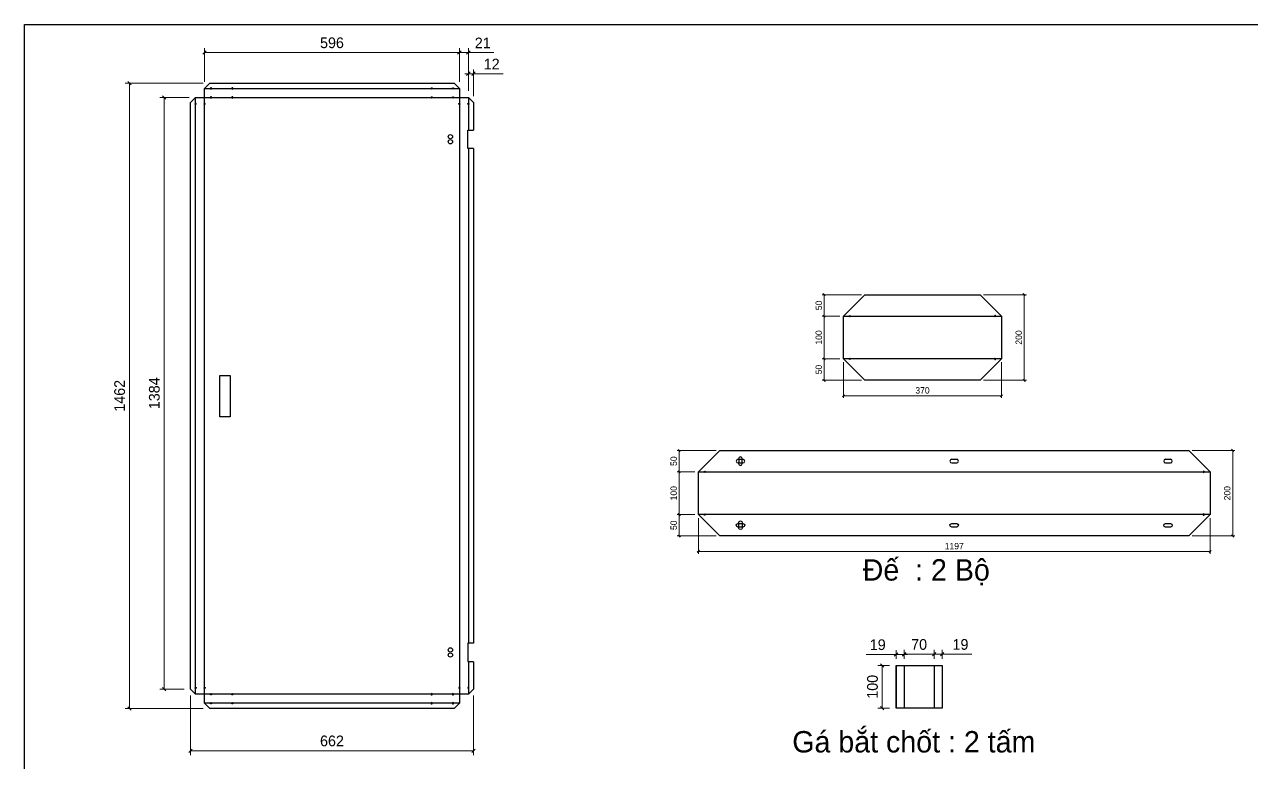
# Model space of a CAD drawing. Header units: millimetres. Extents: x 0 to 4455, y 0 to 3150.
# Drawn here: x 0 to 2870, y 1425 to 3150 of the extents above; entities that cross this region are included whole.
import ezdxf
from ezdxf.enums import TextEntityAlignment as Align

# ---------------------------------------------------------------- set-up
doc = ezdxf.new("R2010")
doc.units = ezdxf.units.MM
doc.layers.add('CNC', color=7, linetype='Continuous')
doc.layers.add('DIM', color=253, linetype='Continuous')
doc.styles.add('Tahoma (Input Text)', font='tahoma.ttf')
doc.dimstyles.new('Dim-15', dxfattribs={"dimtxt": 15, "dimasz": 5, "dimexe": 5, "dimexo": 8, "dimgap": 5, "dimtad": 1, "dimdec": 0, "dimtxsty": 'Standard', "dimblk": 'OBLIQUE', "dimcen": 10, "dimclrd": 5, "dimclre": 5, "dimclrt": 3, "dimazin": 3, "dimtfac": 1, "dimtdec": 0, "dimtmove": 0, "dimatfit": 3, "dimldrblk": 'OBLIQUE', "dimlwd": 9, "dimlwe": 9})
doc.dimstyles.new('Dim-25', dxfattribs={"dimtxt": 25, "dimasz": 8, "dimexe": 10, "dimexo": 15, "dimgap": 10, "dimtad": 1, "dimdec": 0, "dimtxsty": 'Standard', "dimblk": 'OBLIQUE', "dimcen": 10, "dimclrd": 5, "dimclre": 5, "dimclrt": 3, "dimazin": 3, "dimtfac": 1, "dimtdec": 0, "dimtmove": 0, "dimatfit": 3, "dimldrblk": 'OBLIQUE', "dimlwd": 9, "dimlwe": 9})

# ---------------------------------------------------------------- blocks, each defined once
blk = doc.blocks.new('f3daunguoc')
at = {"layer": 'CNC', "color": 2, "lineweight": -3}
blk.add_circle((0, 0), 1.5, dxfattribs=at)
blk = doc.blocks.new('*D3')
at = {"color": 0, "linetype": 'ByBlock', "lineweight": -2}
for p, q in [((392.1, 1456.1), (384.1, 1448.1)), ((1046.1, 1448.1), (1054.1, 1456.1))]:
    blk.add_line(p, q, dxfattribs=at)
at = {"layer": 'Defpoints', "color": 0, "transparency": 16777216}
for p in [(388.1, 1596.1), (1050.1, 1596.1), (388.1, 1452.1)]:
    blk.add_point(p, dxfattribs=at)
at = {"layer": 'DIM', "color": 5, "lineweight": 9, "transparency": 16777216}
for p, q in [((388.1, 1581.1), (388.1, 1442.1)), ((1050.1, 1581.1), (1050.1, 1442.1)), ((1050.1, 1452.1), (388.1, 1452.1))]:
    blk.add_line(p, q, dxfattribs=at)
at = {"layer": 'DIM', "color": 3, "transparency": 16777216, "insert": (719.1, 1474.9), "char_height": 25, "attachment_point": 5}
blk.add_mtext('662', dxfattribs=at)
blk = doc.blocks.new('_Oblique')
at = {"color": 0, "linetype": 'ByBlock', "lineweight": -2}
blk.add_line((-0.5, -0.5), (0.5, 0.5), dxfattribs=at)
blk = doc.blocks.new('*D4')
at = {"color": 0, "linetype": 'ByBlock', "lineweight": -2}
for p, q in [((1034.1, 3031.1), (1042.1, 3039.1)), ((1054.1, 3039.1), (1046.1, 3031.1))]:
    blk.add_line(p, q, dxfattribs=at)
at = {"layer": 'Defpoints', "color": 0, "transparency": 16777216}
for p in [(1050.1, 3035.1), (1038.1, 2979.7), (1050.1, 2967.7)]:
    blk.add_point(p, dxfattribs=at)
at = {"layer": 'DIM', "color": 5, "lineweight": 9, "transparency": 16777216}
for p, q in [((1038.1, 2994.7), (1038.1, 3045.1)), ((1050.1, 2982.7), (1050.1, 3045.1)), ((1038.1, 3035.1), (1030.1, 3035.1)), ((1038.1, 3035.1), (1050.1, 3035.1)), ((1050.1, 3035.1), (1119.3, 3035.1))]:
    blk.add_line(p, q, dxfattribs=at)
at = {"layer": 'DIM', "color": 3, "transparency": 16777216, "insert": (1092.7, 3057.6), "char_height": 25, "attachment_point": 5}
blk.add_mtext('12', dxfattribs=at)
blk = doc.blocks.new('*D5')
at = {"color": 0, "linetype": 'ByBlock', "lineweight": -2}
for p, q in [((425.1, 3088.4), (417.1, 3080.4)), ((1013.1, 3080.4), (1021.1, 3088.4))]:
    blk.add_line(p, q, dxfattribs=at)
at = {"layer": 'Defpoints', "color": 0, "transparency": 16777216}
for p in [(421.1, 3084.4), (421.1, 3000.7), (1017.1, 3000.7)]:
    blk.add_point(p, dxfattribs=at)
at = {"layer": 'DIM', "color": 5, "lineweight": 9, "transparency": 16777216}
for p, q in [((421.1, 3015.7), (421.1, 3094.4)), ((1017.1, 3084.4), (421.1, 3084.4)), ((1017.1, 3015.7), (1017.1, 3094.4))]:
    blk.add_line(p, q, dxfattribs=at)
at = {"layer": 'DIM', "color": 3, "transparency": 16777216, "insert": (719.1, 3107.2), "char_height": 25, "attachment_point": 5}
blk.add_mtext('596', dxfattribs=at)
blk = doc.blocks.new('*D6')
at = {"color": 0, "linetype": 'ByBlock', "lineweight": -2}
for p, q in [((249.3, 3008.7), (241.3, 3016.7)), ((241.3, 1555.1), (249.3, 1547.1))]:
    blk.add_line(p, q, dxfattribs=at)
at = {"layer": 'Defpoints', "color": 0, "transparency": 16777216}
for p in [(433.1, 3012.7), (245.3, 1551.1), (433.1, 1551.1)]:
    blk.add_point(p, dxfattribs=at)
at = {"layer": 'DIM', "color": 5, "lineweight": 9, "transparency": 16777216}
for p, q in [((418.1, 3012.7), (235.3, 3012.7)), ((245.3, 3012.7), (245.3, 1551.1)), ((418.1, 1551.1), (235.3, 1551.1))]:
    blk.add_line(p, q, dxfattribs=at)
at = {"layer": 'DIM', "color": 3, "transparency": 16777216, "insert": (222.5, 2281.9), "char_height": 25, "attachment_point": 5, "rotation": 90}
blk.add_mtext('1462', dxfattribs=at)
blk = doc.blocks.new('*D7')
at = {"color": 0, "linetype": 'ByBlock', "lineweight": -2}
for p, q in [((330.5, 2975.7), (322.5, 2983.7)), ((322.5, 1600.1), (330.5, 1592.1))]:
    blk.add_line(p, q, dxfattribs=at)
at = {"layer": 'Defpoints', "color": 0, "transparency": 16777216}
for p in [(326.5, 2979.7), (400.1, 2979.7), (388.1, 1596.1)]:
    blk.add_point(p, dxfattribs=at)
at = {"layer": 'DIM', "color": 5, "lineweight": 9, "transparency": 16777216}
for p, q in [((385.1, 2979.7), (316.5, 2979.7)), ((326.5, 1596.1), (326.5, 2979.7)), ((373.1, 1596.1), (316.5, 1596.1))]:
    blk.add_line(p, q, dxfattribs=at)
at = {"layer": 'DIM', "color": 3, "transparency": 16777216, "insert": (303.7, 2287.9), "char_height": 25, "attachment_point": 5, "rotation": 90}
blk.add_mtext('1384', dxfattribs=at)
blk = doc.blocks.new('khungtenAsean2')
at = {"color": 7}
blk.add_lwpolyline([(0, 0), (2970, 0), (2970, -2100), (0, -2100)], close=True, dxfattribs=at)
at = {"color": 1, "style": 'Tahoma (Input Text)', "flags": 8}
for tag, p in [('#01', (137.1, -2021.3)), ('#03', (506.6, -2019.3)), ('#05', (1106.6, -2021.3)), ('#07', (1834.7, -2021.3)), ('#09', (2146.7, -2021.3)), ('#02', (98.5, -2081.3)), ('#04', (486.1, -2081.3)), ('#06', (1065.3, -2081.3)), ('#08', (1817.4, -2081.3)), ('#10', (2146.7, -2081.3))]:
    blk.add_attdef(tag, p, '', height=25, dxfattribs=at)
blk.add_attdef('#11', text='', height=25, dxfattribs=at).set_placement((2915, -2067.3), align=Align.CENTER)
blk = doc.blocks.new('*D8')
at = {"color": 0, "linetype": 'ByBlock', "lineweight": -2}
for p, q in [((1021.1, 3088.4), (1013.1, 3080.4)), ((1034.1, 3080.4), (1042.1, 3088.4))]:
    blk.add_line(p, q, dxfattribs=at)
at = {"layer": 'Defpoints', "color": 0, "ltscale": 3, "transparency": 16777216}
for p in [(1038.1, 3084.4), (1017.1, 3000.7), (1038.1, 2979.7)]:
    blk.add_point(p, dxfattribs=at)
at = {"layer": 'DIM', "color": 5, "lineweight": 9, "ltscale": 3, "transparency": 16777216}
for p, q in [((1017.1, 3015.7), (1017.1, 3094.4)), ((1017.1, 3084.4), (1038.1, 3084.4)), ((1038.1, 2994.7), (1038.1, 3094.4)), ((1038.1, 3084.4), (1097.5, 3084.4))]:
    blk.add_line(p, q, dxfattribs=at)
at = {"layer": 'DIM', "color": 3, "ltscale": 3, "transparency": 16777216, "insert": (1071.8, 3107), "char_height": 25, "attachment_point": 5}
blk.add_mtext('21', dxfattribs=at)
blk = doc.blocks.new('*D19')
at = {"color": 0, "linetype": 'ByBlock', "lineweight": -2}
for p, q in [((2123.5, 1673.7), (2131.5, 1681.7)), ((2150.5, 1681.7), (2142.5, 1673.7))]:
    blk.add_line(p, q, dxfattribs=at)
at = {"layer": 'Defpoints', "color": 0, "ltscale": 3, "transparency": 16777216}
for p in [(2146.5, 1677.7), (2127.5, 1651.6), (2146.5, 1651.6)]:
    blk.add_point(p, dxfattribs=at)
at = {"layer": 'DIM', "color": 5, "lineweight": 9, "ltscale": 3, "transparency": 16777216}
for p, q in [((2127.5, 1677.7), (2119.5, 1677.7)), ((2127.5, 1666.6), (2127.5, 1687.7)), ((2127.5, 1677.7), (2146.5, 1677.7)), ((2146.5, 1666.6), (2146.5, 1687.7)), ((2146.5, 1677.7), (2216, 1677.7))]:
    blk.add_line(p, q, dxfattribs=at)
at = {"layer": 'DIM', "color": 3, "ltscale": 3, "transparency": 16777216, "insert": (2189.2, 1700.5), "char_height": 25, "attachment_point": 5}
blk.add_mtext('19', dxfattribs=at)
blk = doc.blocks.new('*D20')
at = {"color": 0, "linetype": 'ByBlock', "lineweight": -2}
for p, q in [((2061.5, 1681.7), (2053.5, 1673.7)), ((2123.5, 1673.7), (2131.5, 1681.7))]:
    blk.add_line(p, q, dxfattribs=at)
at = {"layer": 'Defpoints', "color": 0, "ltscale": 3, "transparency": 16777216}
for p in [(2057.5, 1677.7), (2057.5, 1651.6), (2127.5, 1651.6)]:
    blk.add_point(p, dxfattribs=at)
at = {"layer": 'DIM', "color": 5, "lineweight": 9, "ltscale": 3, "transparency": 16777216}
for p, q in [((2057.5, 1666.6), (2057.5, 1687.7)), ((2127.5, 1677.7), (2057.5, 1677.7)), ((2127.5, 1666.6), (2127.5, 1687.7))]:
    blk.add_line(p, q, dxfattribs=at)
at = {"layer": 'DIM', "color": 3, "ltscale": 3, "transparency": 16777216, "insert": (2092.5, 1700.5), "char_height": 25, "attachment_point": 5}
blk.add_mtext('70', dxfattribs=at)
blk = doc.blocks.new('*D21')
at = {"color": 0, "linetype": 'ByBlock', "lineweight": -2}
for p, q in [((2034.5, 1673.1), (2042.5, 1681.1)), ((2061.5, 1681.1), (2053.5, 1673.1))]:
    blk.add_line(p, q, dxfattribs=at)
at = {"layer": 'Defpoints', "color": 0, "ltscale": 3, "transparency": 16777216}
for p in [(2038.5, 1677.1), (2038.5, 1651.6), (2057.5, 1651.6)]:
    blk.add_point(p, dxfattribs=at)
at = {"layer": 'DIM', "color": 5, "lineweight": 9, "ltscale": 3, "transparency": 16777216}
for p, q in [((2038.5, 1677.1), (1969, 1677.1)), ((2038.5, 1666.6), (2038.5, 1687.1)), ((2057.5, 1677.1), (2038.5, 1677.1)), ((2057.5, 1666.6), (2057.5, 1687.1)), ((2057.5, 1677.1), (2065.5, 1677.1))]:
    blk.add_line(p, q, dxfattribs=at)
at = {"layer": 'DIM', "color": 3, "ltscale": 3, "transparency": 16777216, "insert": (1995.7, 1699.9), "char_height": 25, "attachment_point": 5}
blk.add_mtext('19', dxfattribs=at)
blk = doc.blocks.new('*D22')
at = {"color": 0, "linetype": 'ByBlock', "lineweight": -2}
for p, q in [((2010.3, 1647.6), (2002.3, 1655.6)), ((2002.3, 1555.6), (2010.3, 1547.6))]:
    blk.add_line(p, q, dxfattribs=at)
at = {"layer": 'Defpoints', "color": 0, "ltscale": 3, "transparency": 16777216}
for p in [(2038.5, 1651.6), (2006.3, 1551.6), (2038.5, 1551.6)]:
    blk.add_point(p, dxfattribs=at)
at = {"layer": 'DIM', "color": 5, "lineweight": 9, "ltscale": 3, "transparency": 16777216}
for p, q in [((2023.5, 1651.6), (1996.3, 1651.6)), ((2006.3, 1651.6), (2006.3, 1551.6)), ((2023.5, 1551.6), (1996.3, 1551.6))]:
    blk.add_line(p, q, dxfattribs=at)
at = {"layer": 'DIM', "color": 3, "ltscale": 3, "transparency": 16777216, "insert": (1983.5, 1601.6), "char_height": 25, "attachment_point": 5, "rotation": 90}
blk.add_mtext('100', dxfattribs=at)
blk = doc.blocks.new('*D23')
at = {"color": 0, "linetype": 'ByBlock', "lineweight": -2}
for p, q in [((2340.8, 2515.8), (2335.8, 2520.8)), ((2335.8, 2320.8), (2340.8, 2315.8))]:
    blk.add_line(p, q, dxfattribs=at)
at = {"layer": 'Defpoints', "color": 0, "transparency": 16777216}
for p in [(2235.4, 2518.3), (2235.4, 2318.3), (2338.3, 2318.3)]:
    blk.add_point(p, dxfattribs=at)
at = {"layer": 'DIM', "color": 5, "lineweight": 9, "transparency": 16777216}
for p, q in [((2243.4, 2518.3), (2343.3, 2518.3)), ((2338.3, 2518.3), (2338.3, 2318.3)), ((2243.4, 2318.3), (2343.3, 2318.3))]:
    blk.add_line(p, q, dxfattribs=at)
at = {"layer": 'DIM', "color": 3, "transparency": 16777216, "insert": (2325.6, 2418.3), "char_height": 15, "attachment_point": 5, "rotation": 90}
blk.add_mtext('200', dxfattribs=at)
blk = doc.blocks.new('*D24')
at = {"color": 0, "linetype": 'ByBlock', "lineweight": -2}
for p, q in [((1917.9, 2284.4), (1912.9, 2279.4)), ((2282.9, 2279.4), (2287.9, 2284.4))]:
    blk.add_line(p, q, dxfattribs=at)
at = {"layer": 'Defpoints', "color": 0, "transparency": 16777216}
for p in [(1915.4, 2368.3), (2285.4, 2368.3), (2285.4, 2281.9)]:
    blk.add_point(p, dxfattribs=at)
at = {"layer": 'DIM', "color": 5, "lineweight": 9, "transparency": 16777216}
for p, q in [((1915.4, 2360.3), (1915.4, 2276.9)), ((2285.4, 2360.3), (2285.4, 2276.9)), ((1915.4, 2281.9), (2285.4, 2281.9))]:
    blk.add_line(p, q, dxfattribs=at)
at = {"layer": 'DIM', "color": 3, "transparency": 16777216, "insert": (2100.4, 2294.6), "char_height": 15, "attachment_point": 5}
blk.add_mtext('370', dxfattribs=at)
blk = doc.blocks.new('*D25')
at = {"color": 0, "linetype": 'ByBlock', "lineweight": -2}
for p, q in [((1873, 2465.8), (1868, 2470.8)), ((1868, 2370.8), (1873, 2365.8))]:
    blk.add_line(p, q, dxfattribs=at)
at = {"layer": 'Defpoints', "color": 0, "transparency": 16777216}
for p in [(1915.4, 2468.3), (1870.5, 2368.3), (1915.4, 2368.3)]:
    blk.add_point(p, dxfattribs=at)
at = {"layer": 'DIM', "color": 5, "lineweight": 9, "transparency": 16777216}
for p, q in [((1907.4, 2468.3), (1865.5, 2468.3)), ((1870.5, 2468.3), (1870.5, 2368.3)), ((1907.4, 2368.3), (1865.5, 2368.3))]:
    blk.add_line(p, q, dxfattribs=at)
at = {"layer": 'DIM', "color": 3, "transparency": 16777216, "insert": (1857.8, 2418.3), "char_height": 15, "attachment_point": 5, "rotation": 90}
blk.add_mtext('100', dxfattribs=at)
blk = doc.blocks.new('*D26')
at = {"color": 0, "linetype": 'ByBlock', "lineweight": -2}
for p, q in [((1873, 2515.8), (1868, 2520.8)), ((1868, 2470.8), (1873, 2465.8))]:
    blk.add_line(p, q, dxfattribs=at)
at = {"layer": 'Defpoints', "color": 0, "transparency": 16777216}
for p in [(1870.5, 2518.3), (1965.4, 2518.3), (1915.4, 2468.3)]:
    blk.add_point(p, dxfattribs=at)
at = {"layer": 'DIM', "color": 5, "lineweight": 9, "transparency": 16777216}
for p, q in [((1957.4, 2518.3), (1865.5, 2518.3)), ((1870.5, 2468.3), (1870.5, 2518.3)), ((1907.4, 2468.3), (1865.5, 2468.3))]:
    blk.add_line(p, q, dxfattribs=at)
at = {"layer": 'DIM', "color": 3, "transparency": 16777216, "insert": (1857.8, 2493.3), "char_height": 15, "attachment_point": 5, "rotation": 90}
blk.add_mtext('50', dxfattribs=at)
blk = doc.blocks.new('*D27')
at = {"color": 0, "linetype": 'ByBlock', "lineweight": -2}
for p, q in [((1873, 2365.8), (1868, 2370.8)), ((1868, 2320.8), (1873, 2315.8))]:
    blk.add_line(p, q, dxfattribs=at)
at = {"layer": 'Defpoints', "color": 0, "transparency": 16777216}
for p in [(1915.4, 2368.3), (1870.5, 2318.3), (1965.4, 2318.3)]:
    blk.add_point(p, dxfattribs=at)
at = {"layer": 'DIM', "color": 5, "lineweight": 9, "transparency": 16777216}
for p, q in [((1907.4, 2368.3), (1865.5, 2368.3)), ((1870.5, 2368.3), (1870.5, 2318.3)), ((1957.4, 2318.3), (1865.5, 2318.3))]:
    blk.add_line(p, q, dxfattribs=at)
at = {"layer": 'DIM', "color": 3, "transparency": 16777216, "insert": (1857.8, 2343.3), "char_height": 15, "attachment_point": 5, "rotation": 90}
blk.add_mtext('50', dxfattribs=at)
blk = doc.blocks.new('*D28')
at = {"color": 0, "linetype": 'ByBlock', "lineweight": -2}
for p, q in [((2828.5, 2151.7), (2823.5, 2156.7)), ((2823.5, 1956.7), (2828.5, 1951.7))]:
    blk.add_line(p, q, dxfattribs=at)
at = {"layer": 'Defpoints', "color": 0, "transparency": 16777216}
for p in [(2723.1, 2154.2), (2723.1, 1954.2), (2826, 1954.2)]:
    blk.add_point(p, dxfattribs=at)
at = {"layer": 'DIM', "color": 5, "lineweight": 9, "transparency": 16777216}
for p, q in [((2731.1, 2154.2), (2831, 2154.2)), ((2826, 2154.2), (2826, 1954.2)), ((2731.1, 1954.2), (2831, 1954.2))]:
    blk.add_line(p, q, dxfattribs=at)
at = {"layer": 'DIM', "color": 3, "transparency": 16777216, "insert": (2813.3, 2054.2), "char_height": 15, "attachment_point": 5, "rotation": 90}
blk.add_mtext('200', dxfattribs=at)
blk = doc.blocks.new('*D29')
at = {"color": 0, "linetype": 'ByBlock', "lineweight": -2}
for p, q in [((1578.6, 1920.3), (1573.6, 1915.3)), ((2770.6, 1915.3), (2775.6, 1920.3))]:
    blk.add_line(p, q, dxfattribs=at)
at = {"layer": 'Defpoints', "color": 0, "transparency": 16777216}
for p in [(1576.1, 2004.2), (2773.1, 2004.2), (2773.1, 1917.8)]:
    blk.add_point(p, dxfattribs=at)
at = {"layer": 'DIM', "color": 5, "lineweight": 9, "transparency": 16777216}
for p, q in [((1576.1, 1996.2), (1576.1, 1912.8)), ((2773.1, 1996.2), (2773.1, 1912.8)), ((1576.1, 1917.8), (2773.1, 1917.8))]:
    blk.add_line(p, q, dxfattribs=at)
at = {"layer": 'DIM', "color": 3, "transparency": 16777216, "insert": (2174.6, 1930.4), "char_height": 15, "attachment_point": 5}
blk.add_mtext('1197', dxfattribs=at)
blk = doc.blocks.new('*D30')
at = {"color": 0, "linetype": 'ByBlock', "lineweight": -2}
for p, q in [((1533.7, 2101.7), (1528.7, 2106.7)), ((1528.7, 2006.7), (1533.7, 2001.7))]:
    blk.add_line(p, q, dxfattribs=at)
at = {"layer": 'Defpoints', "color": 0, "transparency": 16777216}
for p in [(1576.1, 2104.2), (1531.2, 2004.2), (1576.1, 2004.2)]:
    blk.add_point(p, dxfattribs=at)
at = {"layer": 'DIM', "color": 5, "lineweight": 9, "transparency": 16777216}
for p, q in [((1568.1, 2104.2), (1526.2, 2104.2)), ((1531.2, 2104.2), (1531.2, 2004.2)), ((1568.1, 2004.2), (1526.2, 2004.2))]:
    blk.add_line(p, q, dxfattribs=at)
at = {"layer": 'DIM', "color": 3, "transparency": 16777216, "insert": (1518.5, 2054.2), "char_height": 15, "attachment_point": 5, "rotation": 90}
blk.add_mtext('100', dxfattribs=at)
blk = doc.blocks.new('*D31')
at = {"color": 0, "linetype": 'ByBlock', "lineweight": -2}
for p, q in [((1533.7, 2151.7), (1528.7, 2156.7)), ((1528.7, 2106.7), (1533.7, 2101.7))]:
    blk.add_line(p, q, dxfattribs=at)
at = {"layer": 'Defpoints', "color": 0, "transparency": 16777216}
for p in [(1531.2, 2154.2), (1626.1, 2154.2), (1576.1, 2104.2)]:
    blk.add_point(p, dxfattribs=at)
at = {"layer": 'DIM', "color": 5, "lineweight": 9, "transparency": 16777216}
for p, q in [((1618.1, 2154.2), (1526.2, 2154.2)), ((1531.2, 2104.2), (1531.2, 2154.2)), ((1568.1, 2104.2), (1526.2, 2104.2))]:
    blk.add_line(p, q, dxfattribs=at)
at = {"layer": 'DIM', "color": 3, "transparency": 16777216, "insert": (1518.5, 2129.2), "char_height": 15, "attachment_point": 5, "rotation": 90}
blk.add_mtext('50', dxfattribs=at)
blk = doc.blocks.new('*D32')
at = {"color": 0, "linetype": 'ByBlock', "lineweight": -2}
for p, q in [((1533.7, 2001.7), (1528.7, 2006.7)), ((1528.7, 1956.7), (1533.7, 1951.7))]:
    blk.add_line(p, q, dxfattribs=at)
at = {"layer": 'Defpoints', "color": 0, "transparency": 16777216}
for p in [(1576.1, 2004.2), (1531.2, 1954.2), (1626.1, 1954.2)]:
    blk.add_point(p, dxfattribs=at)
at = {"layer": 'DIM', "color": 5, "lineweight": 9, "transparency": 16777216}
for p, q in [((1568.1, 2004.2), (1526.2, 2004.2)), ((1531.2, 2004.2), (1531.2, 1954.2)), ((1618.1, 1954.2), (1526.2, 1954.2))]:
    blk.add_line(p, q, dxfattribs=at)
at = {"layer": 'DIM', "color": 3, "transparency": 16777216, "insert": (1518.5, 1979.2), "char_height": 15, "attachment_point": 5, "rotation": 90}
blk.add_mtext('50', dxfattribs=at)
blk = doc.blocks.new('ovan8.5x20')
at = {"layer": 'CNC', "color": 2, "lineweight": -3}
for p, q in [((5.7, 4.2), (-5.8, 4.2)), ((-5.8, -4.2), (5.7, -4.2))]:
    blk.add_line(p, q, dxfattribs=at)
for centre, start, end in [((-5.8, 0), 90, 270), ((5.7, 0), 270, 90)]:
    blk.add_arc(centre, 4.25, start, end, dxfattribs=at)

msp = doc.modelspace()

# ---------------------------------------------------------------- linework, layer by layer
at = {"color": 7}
for p, q in [((1915.4, 2468.3), (1965.4, 2518.3)), ((1965.4, 2518.3), (2235.4, 2518.3)), ((2235.4, 2518.3), (2285.4, 2468.3)), ((1915.4, 2468.3), (2285.4, 2468.3)), ((1915.4, 2368.3), (1915.4, 2468.3)), ((2285.4, 2468.3), (2285.4, 2368.3)), ((2285.4, 2368.3), (1915.4, 2368.3)), ((1915.4, 2368.3), (1965.4, 2318.3)), ((2285.4, 2368.3), (2235.4, 2318.3)), ((2235.4, 2318.3), (1965.4, 2318.3)), ((1576.1, 2104.2), (1626.1, 2154.2)), ((1626.1, 2154.2), (2723.1, 2154.2)), ((2723.1, 2154.2), (2773.1, 2104.2)), ((1576.1, 2104.2), (2773.1, 2104.2)), ((1576.1, 2004.2), (1576.1, 2104.2)), ((2773.1, 2104.2), (2773.1, 2004.2)), ((2773.1, 2004.2), (1576.1, 2004.2)), ((1576.1, 2004.2), (1626.1, 1954.2)), ((2773.1, 2004.2), (2723.1, 1954.2)), ((2723.1, 1954.2), (1626.1, 1954.2))]:
    msp.add_line(p, q, dxfattribs=at)
at = {"ltscale": 3}
for p, q in [((2038.5, 1651.6), (2038.5, 1551.6)), ((2057.5, 1651.6), (2057.5, 1551.6)), ((2127.5, 1651.6), (2127.5, 1551.6)), ((2146.5, 1651.6), (2146.5, 1551.6))]:
    msp.add_line(p, q, dxfattribs=at)
at = {"color": 7}
for points in [[(1050.1, 1659.9), (1050.1, 1596.1), (1038.1, 1584.1), (1017.1, 1584.1), (1017.1, 1563.1), (1005.1, 1551.1), (433.1, 1551.1), (421.1, 1563.1), (421.1, 1584.1), (400.1, 1584.1), (388.1, 1596.1), (388.1, 2967.7), (400.1, 2979.7), (421.1, 2979.7), (421.1, 3000.7), (433.1, 3012.7), (1005.1, 3012.7), (1017.1, 3000.7), (1017.1, 2979.7), (1038.1, 2979.7), (1050.1, 2967.7), (1050.1, 2903.4)], [(421.1, 3000.7), (1017.1, 3000.7)], [(400.1, 1584.1), (400.1, 2979.7)], [(1038.1, 2979.7), (1038.1, 2903.4)], [(1038.1, 2860.4), (1038.1, 1703.4)], [(1050.1, 2860.4), (1050.1, 1703.4)], [(1038.1, 1660.4), (1038.1, 1584.1)], [(1017.1, 1563.1), (421.1, 1563.1)]]:
    msp.add_lwpolyline(points, dxfattribs=at)
msp.add_lwpolyline([(421.1, 2979.7), (1017.1, 2979.7), (1017.1, 1584.1), (421.1, 1584.1)], close=True, dxfattribs=at)
at = {"color": 2}
for points in [[(1050.1, 2860.4), (1037.1, 2860.4), (1037.1, 2903.4), (1050.1, 2903.4)], [(1050.1, 1703.4), (1037.1, 1703.4), (1037.1, 1660.4), (1050.1, 1660.4)]]:
    msp.add_lwpolyline(points, dxfattribs=at)
msp.add_lwpolyline([(457.1, 2329.8), (481.1, 2329.8), (481.1, 2232.8), (457.1, 2232.8)], close=True, dxfattribs=at)
at = {"ltscale": 3}
msp.add_lwpolyline([(2038.5, 1651.6), (2146.5, 1651.6), (2146.5, 1551.6), (2038.5, 1551.6)], close=True, dxfattribs=at)
at = {"color": 2}
for centre in [(996.1, 2887.9), (996.1, 2875.9), (996.1, 1687.9), (996.1, 1675.9)]:
    msp.add_circle(centre, 5, dxfattribs=at)

# ---------------------------------------------------------------- block references
at = {"color": 7, "xscale": 1.5, "yscale": 1.5, "zscale": 1.5}
msp.add_blockref('khungtenAsean2', (0, 3150), dxfattribs=at)
at = {"lineweight": -3, "xscale": -1}
for p, rotation in [((436.1, 3000.7), 180), ((486.1, 3000.7), 180), ((400.1, 2964.7), 180), ((421.1, 2964.7), 180), ((436.1, 2979.7), 180), ((486.1, 2979.7), 180), ((2270.4, 2468.3), 90), ((2270.4, 2368.3), 90), ((2758.1, 2104.2), 90), ((2758.1, 2004.2), 90)]:
    msp.add_blockref('f3daunguoc', p, dxfattribs=dict(at, rotation=rotation))
at = {"lineweight": -3}
for p, rotation in [((952.1, 3000.7), 180), ((1002.1, 3000.7), 180), ((952.1, 2979.7), 180), ((1002.1, 2979.7), 180), ((1017.1, 2964.7), 180), ((1038.1, 2964.7), 180), ((1930.4, 2468.3), 270), ((1930.4, 2368.3), 270), ((1591.1, 2104.2), 270), ((1591.1, 2004.2), 270)]:
    msp.add_blockref('f3daunguoc', p, dxfattribs=dict(at, rotation=rotation))
for p in [(400.1, 1599.1), (421.1, 1599.1), (436.1, 1584.1), (486.1, 1584.1), (436.1, 1563.1), (486.1, 1563.1)]:
    msp.add_blockref('f3daunguoc', p, dxfattribs=at)
at = {"lineweight": -3, "xscale": -1}
for p in [(952.1, 1584.1), (1002.1, 1584.1), (1017.1, 1599.1), (1038.1, 1599.1), (952.1, 1563.1), (1002.1, 1563.1)]:
    msp.add_blockref('f3daunguoc', p, dxfattribs=at)
at = {"layer": 'CNC', "lineweight": -3}
for p, rotation in [((1674.6, 2129.2), 180), ((1674.6, 2129.2), 90), ((2174.6, 2129.2), 180), ((2674.6, 2129.2), 180)]:
    msp.add_blockref('ovan8.5x20', p, dxfattribs=dict(at, rotation=rotation))
at = {"layer": 'CNC', "lineweight": -3, "xscale": -1}
for p in [(1674.6, 1979.2), (2174.6, 1979.2), (2674.6, 1979.2)]:
    msp.add_blockref('ovan8.5x20', p, dxfattribs=at)
at = {"layer": 'CNC', "lineweight": -3, "xscale": -1, "rotation": 90}
msp.add_blockref('ovan8.5x20', (1674.6, 1979.2), dxfattribs=at)

# ---------------------------------------------------------------- texts
at = {"color": 2, "char_height": 50, "width": 1216.419, "attachment_point": 5}
for s, insert in [('Đế  : 2 Bộ', (2109.2, 1869.4)), ('Gá bắt chốt : 2 tấm', (2080.1, 1472.7))]:
    msp.add_mtext(s, dxfattribs=dict(at, insert=insert))

# ---------------------------------------------------------------- dimensions: what is measured, and where the dimension line sits
at = {"layer": 'DIM'}
for base, p1, p2, picture, middle in [((421.1, 3084.4), (1017.1, 3000.7), (421.1, 3000.7), '*D5', (719.1, 3107.2)), ((1050.1, 3035.1), (1038.1, 2979.7), (1050.1, 2967.7), '*D4', (1092.7, 3057.6)), ((388.1, 1452.1), (1050.1, 1596.1), (388.1, 1596.1), '*D3', (719.1, 1474.9))]:
    dim = msp.add_linear_dim(base=base, p1=p1, p2=p2, dimstyle='Dim-25', dxfattribs=at)
    dim.commit()
    dim.dimension.update_dxf_attribs({"geometry": picture, "text_midpoint": middle})
at = {"layer": 'DIM', "ltscale": 3}
for base, p1, p2, picture, middle in [((1038.1, 3084.4), (1017.1, 3000.7), (1038.1, 2979.7), '*D8', (1071.8, 3107)), ((2038.5, 1677.1), (2057.5, 1651.6), (2038.5, 1651.6), '*D21', (1995.7, 1699.9)), ((2057.5, 1677.7), (2127.5, 1651.6), (2057.5, 1651.6), '*D20', (2092.5, 1700.5)), ((2146.5, 1677.7), (2127.5, 1651.6), (2146.5, 1651.6), '*D19', (2189.2, 1700.5))]:
    dim = msp.add_linear_dim(base=base, p1=p1, p2=p2, dimstyle='Dim-25', dxfattribs=at)
    dim.commit()
    dim.dimension.update_dxf_attribs({"geometry": picture, "text_midpoint": middle})
at = {"layer": 'DIM'}
for base, p1, p2, picture, middle in [((245.3, 1551.1), (433.1, 3012.7), (433.1, 1551.1), '*D6', (222.5, 2281.9)), ((326.5, 2979.7), (388.1, 1596.1), (400.1, 2979.7), '*D7', (303.7, 2287.9))]:
    dim = msp.add_linear_dim(base=base, p1=p1, p2=p2, angle=90, dimstyle='Dim-25', dxfattribs=at)
    dim.commit()
    dim.dimension.update_dxf_attribs({"geometry": picture, "text_midpoint": middle})
at = {"layer": 'DIM', "color": 7}
for base, p1, p2, picture, middle in [((1870.5, 2518.3), (1915.4, 2468.3), (1965.4, 2518.3), '*D26', (1857.8, 2493.3)), ((2338.3, 2318.3), (2235.4, 2518.3), (2235.4, 2318.3), '*D23', (2325.6, 2418.3)), ((1870.5, 2368.3), (1915.4, 2468.3), (1915.4, 2368.3), '*D25', (1857.8, 2418.3)), ((1870.5, 2318.3), (1915.4, 2368.3), (1965.4, 2318.3), '*D27', (1857.8, 2343.3)), ((1531.2, 2154.2), (1576.1, 2104.2), (1626.1, 2154.2), '*D31', (1518.5, 2129.2)), ((2826, 1954.2), (2723.1, 2154.2), (2723.1, 1954.2), '*D28', (2813.3, 2054.2)), ((1531.2, 2004.2), (1576.1, 2104.2), (1576.1, 2004.2), '*D30', (1518.5, 2054.2)), ((1531.2, 1954.2), (1576.1, 2004.2), (1626.1, 1954.2), '*D32', (1518.5, 1979.2))]:
    dim = msp.add_linear_dim(base=base, p1=p1, p2=p2, angle=90, dimstyle='Dim-15', dxfattribs=at)
    dim.commit()
    dim.dimension.update_dxf_attribs({"geometry": picture, "text_midpoint": middle})
for base, p1, p2, picture, middle in [((2285.4, 2281.9), (1915.4, 2368.3), (2285.4, 2368.3), '*D24', (2100.4, 2294.6)), ((2773.1, 1917.8), (1576.1, 2004.2), (2773.1, 2004.2), '*D29', (2174.6, 1930.4))]:
    dim = msp.add_linear_dim(base=base, p1=p1, p2=p2, dimstyle='Dim-15', dxfattribs=at)
    dim.commit()
    dim.dimension.update_dxf_attribs({"geometry": picture, "text_midpoint": middle})
at = {"layer": 'DIM', "ltscale": 3}
dim = msp.add_linear_dim(base=(2006.3, 1551.6), p1=(2038.5, 1651.6), p2=(2038.5, 1551.6), angle=90, dimstyle='Dim-25', dxfattribs=at)
dim.commit()
dim.dimension.update_dxf_attribs({"geometry": '*D22', "text_midpoint": (1983.5, 1601.6)})

doc.saveas('drawing.dxf')
